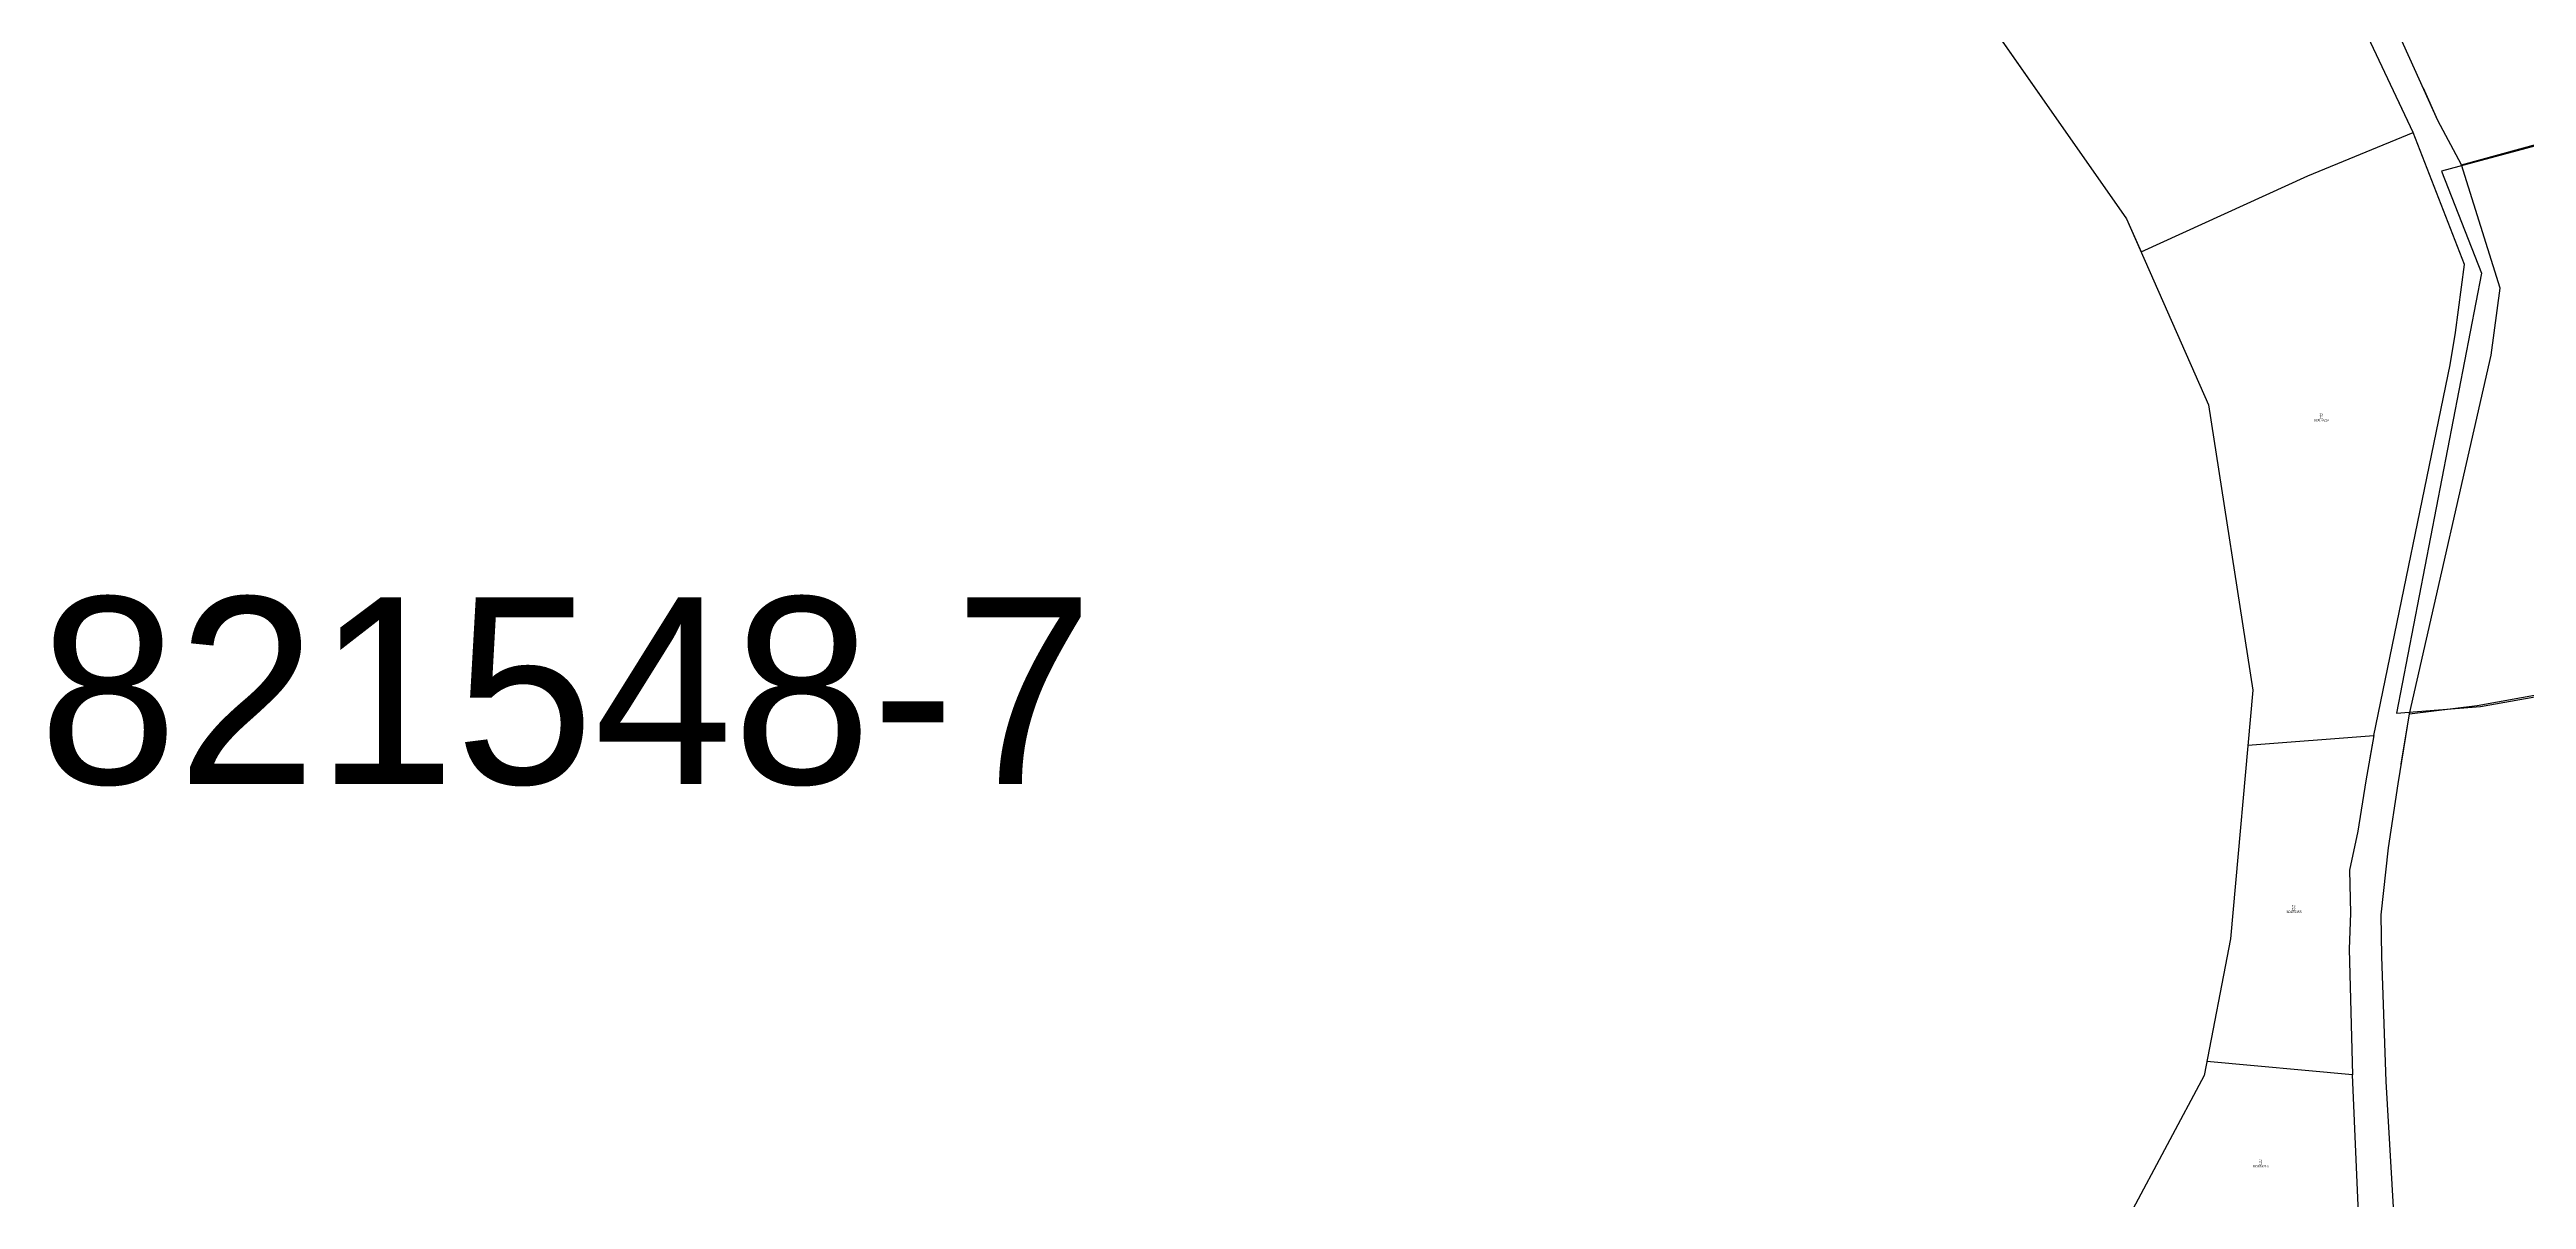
# Model space of a CAD drawing. Extents: x 547915 to 556085, y 1814738 to 1822008.
# Drawn here: x 548393 to 548924, y 1818391 to 1818637 of the extents above; entities that cross this region are included whole.
import ezdxf

# ---------------------------------------------------------------- set-up
doc = ezdxf.new("R2010")
doc.units = 0
for name, color, linetype in [('Level 10', 7, 'Continuous'), ('Level 20', 7, 'Continuous'), ('Level 23', 7, 'Continuous'), ('Level 34', 7, 'Continuous'), ('Level 46', 7, 'Continuous'), ('Level 55', 7, 'Continuous')]:
    doc.layers.add(name, color=color, linetype=linetype)

msp = doc.modelspace()

# ---------------------------------------------------------------- linework, layer by layer
at = {"layer": 'Level 10'}
for p, q in [((548864.04, 1818488.27), (548891.06, 1818490.34)), ((548886.47, 1818417.63), (548855.27, 1818420.52))]:
    msp.add_line(p, q, dxfattribs=at)
for points in [[(548790.86, 1818668.56), (548838.05, 1818601.12), (548841.16, 1818594.05)], [(548841.16, 1818594.05), (548876.91, 1818610.31), (548899.48, 1818619.6)], [(548909.8, 1818612.68), (548930.42, 1818618.34), (548938.07, 1818616.17), (548947.3, 1818608.68), (548974.91, 1818613.21)], [(548909.8, 1818612.68), (548930.42, 1818618.34), (548938.07, 1818616.17), (548947.3, 1818608.68), (548974.91, 1818613.21), (548976.74, 1818610.43), (548988.37, 1818597.26), (548992.89, 1818587.99), (548996.1, 1818574.79), (549003.6, 1818579.78)], [(548898.68, 1818495.01), (548913.16, 1818496.79), (548965.08, 1818506.18), (548976.87, 1818450.24), (549006.8, 1818444.02), (549013.3, 1818436.78), (549014.74, 1818411.9), (549017.97, 1818382.16), (549024.1, 1818379.15), (549025.36, 1818351.56), (549018.18, 1818331.38), (549024.95, 1818313.64), (549034.65, 1818301.28), (549040.65, 1818296.71), (549018.73, 1818282.84), (549005.09, 1818284.12)], [(548898.68, 1818495.01), (548913.16, 1818496.79), (548965.08, 1818506.18), (548976.87, 1818450.24), (549006.8, 1818444.02)]]:
    msp.add_lwpolyline(points, dxfattribs=at)
at = {"layer": 'Level 23'}
for p, q in [((548899.48, 1818619.6), (548895.95, 1818627.05)), ((548896.92, 1818484.21), (548898.68, 1818495.01)), ((548891.06, 1818490.34), (548890.12, 1818485.16)), ((548888.15, 1818378.39), (548886.47, 1818417.63))]:
    msp.add_line(p, q, dxfattribs=at)
for points in [[(548909.8, 1818612.68), (548904.76, 1818622.22), (548892.39, 1818649.61), (548885.57, 1818671.09), (548865.63, 1818762.14), (548855.13, 1818794.88), (548850.76, 1818809.37), (548850.55, 1818812.32)], [(548899.48, 1818619.6), (548887.95, 1818643.98), (548879.42, 1818669.02), (548872.91, 1818696.69)], [(548909.8, 1818612.68), (548904.76, 1818622.22), (548901.65, 1818629.11)], [(548891.06, 1818490.34), (548907.37, 1818569.8), (548908.56, 1818576.75), (548910.49, 1818591.35), (548899.48, 1818619.6)], [(548891.06, 1818490.34), (548907.37, 1818569.8), (548908.56, 1818576.75), (548910.49, 1818591.35), (548899.48, 1818619.6)], [(548898.68, 1818495.01), (548916.15, 1818571.89), (548918.1, 1818586.24), (548909.8, 1818612.68)], [(548898.68, 1818495.01), (548916.15, 1818571.89), (548918.1, 1818586.24), (548909.8, 1818612.68)], [(548906.34, 1818253.19), (548899.95, 1818255.88), (548898.81, 1818263.02), (548897.21, 1818282.54), (548897.99, 1818307.37), (548897.87, 1818333.55), (548897.34, 1818353.78), (548893.66, 1818416.19), (548892.78, 1818443), (548892.59, 1818451.92), (548894.21, 1818466.25), (548896.23, 1818479.98), (548898.68, 1818495.01)], [(548891.06, 1818490.34), (548889.3, 1818480.68), (548887.58, 1818469.87), (548885.85, 1818461.5), (548886.01, 1818452.28), (548885.75, 1818444.53), (548886.47, 1818417.63)]]:
    msp.add_lwpolyline(points, dxfattribs=at)
at = {"layer": 'Level 34'}
msp.add_lwpolyline([(548930.28, 1818617.94), (548905.5, 1818611.31), (548914.09, 1818589.47), (548895.88, 1818495.16), (548913.87, 1818496.57), (548964.87, 1818505.66)], dxfattribs=at)
at = {"layer": 'Level 46'}
msp.add_lwpolyline([(548652.8, 1818993.23), (548701.92, 1818936.24), (548751.01, 1818892.72), (548766.84, 1818865.67), (548772.58, 1818850.37), (548774.71, 1818832.93), (548770.45, 1818732.79), (548773.86, 1818706.95), (548784.07, 1818678.26), (548838.05, 1818601.12), (548855.56, 1818561.27), (548865.1, 1818500.06), (548860.33, 1818446.79), (548854.68, 1818417.45), (548807.1, 1818328.33), (548734.26, 1818239.64), (548683.07, 1818171.13), (548630, 1818110.18), (548584.92, 1818066.71), (548559.58, 1818030.48), (548539.92, 1818000), (548523.29, 1817800.64), (548523.2, 1817799.29)], dxfattribs=at)

# ---------------------------------------------------------------- texts
at = {"layer": 'Level 20'}
for s, p in [('BD679224', (548878.2, 1818557.73)), ('13', (548879.37, 1818558.93)), ('11', (548879.4, 1818558.33)), ('13', (548873.45, 1818453.5)), ('BD679155', (548872.26, 1818452.3)), ('12', (548873.46, 1818452.9)), ('BD679216', (548865.18, 1818397.77)), ('13', (548866.36, 1818398.97)), ('13', (548866.36, 1818398.37))]:
    msp.add_text(s, height=0.5, dxfattribs=at).set_placement(p)
at = {"layer": 'Level 55'}
msp.add_text('821548-7', height=40, dxfattribs=at).set_placement((548390.53, 1818480))

doc.saveas('drawing.dxf')
